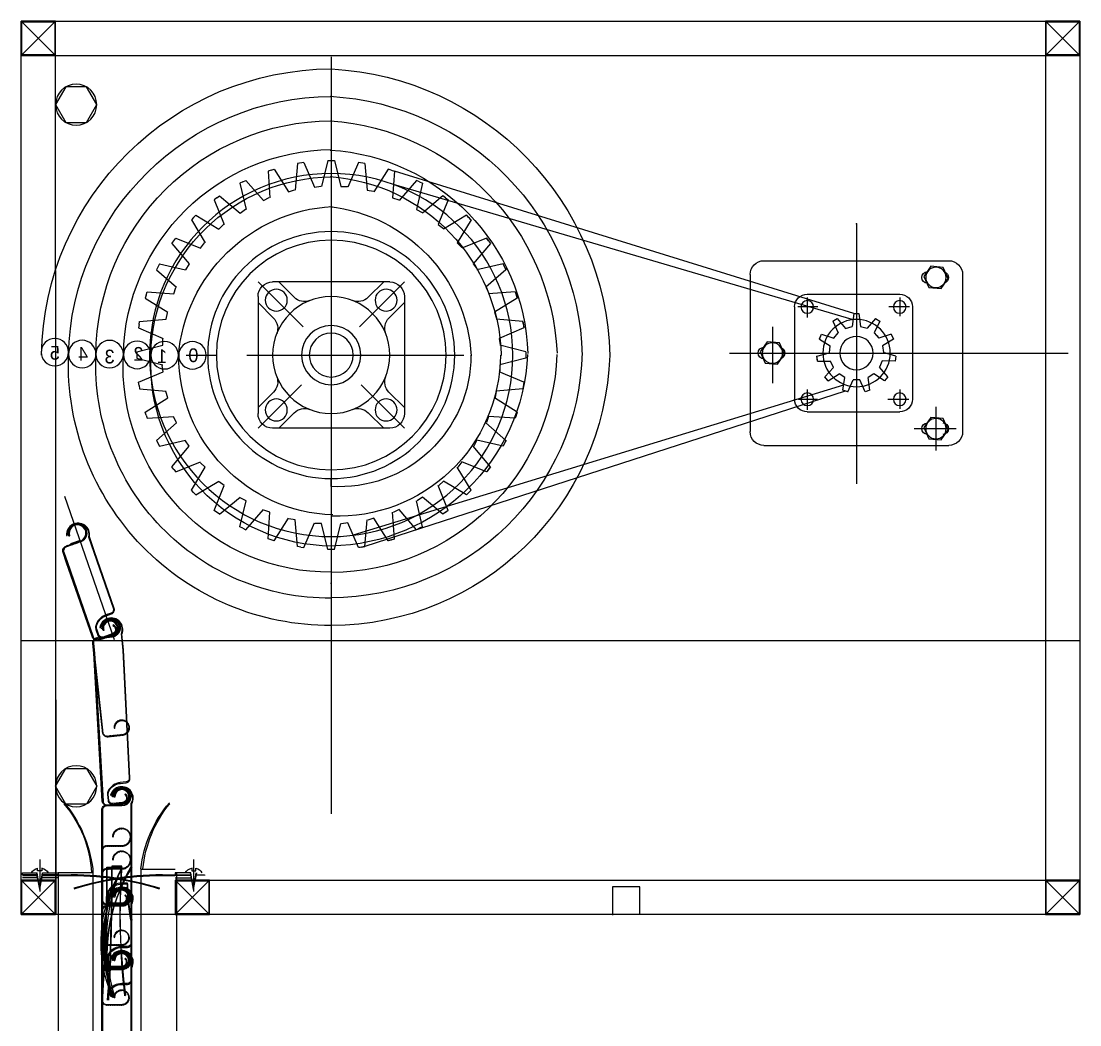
# Model space of a CAD drawing. Header units: millimetres. Extents: x 19868 to 801382, y -4805 to 85279.
# Drawn here: x 154888 to 155658, y 48599 to 49329 of the extents above; entities that cross this region are included whole.
import ezdxf

# ---------------------------------------------------------------- set-up
doc = ezdxf.new("R2010")
doc.units = ezdxf.units.MM
doc.header["$LTSCALE"] = 250
doc.layers.add('A-ETC-8', color=8, linetype='Continuous')
doc.styles.add('Gdim', font='')
doc.styles.get('Gdim').set_extended_font_data('Dotum')

# ---------------------------------------------------------------- blocks, each defined once
blk = doc.blocks.new('C159089ac')
h = blk.add_hatch()
h.set_pattern_fill('ANSI31', color=256, scale=1.161, angle=-70.93865, style=0)
h.set_pattern_definition([(334.061345899, (-1585097.76839, 201817.86926), (0.063478918399, 0.130505526871), [])])
h.paths.add_polyline_path([(717.93, 5002.71), (736.64, 5056.86), (738.97, 5063.61, 0.414214), (737.08, 5067.49), (726.82, 5071.03), (727.02, 5071.59), (737.27, 5068.05, -0.414214), (739.52, 5063.42), (737.19, 5056.67), (718.48, 5002.52)])
h.paths.add_polyline_path([(722.66, 5079.49), (723.22, 5079.3, 0.272094), (724.5, 5073.24), (723.48, 5073.6, -0.234313)])
h.paths.add_polyline_path([(722.66, 5079.49, -0.416993), (731.2, 5083.69), (731.01, 5083.14, 0.41726), (723.22, 5079.3)])
h.paths.add_polyline_path([(731.01, 5083.14), (731.2, 5083.69, -0.414214), (735.34, 5075.18), (734.78, 5075.37, 0.414214)])
h.paths.add_polyline_path([(723.48, 5073.6), (724.5, 5073.24, 0.125086), (727.02, 5071.59), (726.82, 5071.03, -0.161553)])
h.paths.add_polyline_path([(713.57, 4999.46), (703.32, 5003.01), (703.51, 5003.56), (710.28, 5001.22), (713.76, 5000.02, 0.414214), (717.65, 5001.91), (717.93, 5002.71), (718.48, 5002.52), (718.2, 5001.71, -0.414214)])
h.paths.add_polyline_path([(706.8, 5013.07), (706.99, 5013.63, -0.414214), (710.47, 5006.48), (709.91, 5006.67, 0.414214)])
h.paths.add_polyline_path([(699.58, 5009.05, -0.474498), (706.99, 5013.63), (706.8, 5013.07, 0.481821), (700.15, 5008.86)])
h.paths.add_polyline_path([(699.58, 5009.05), (700.15, 5008.86, 0.349691), (703.51, 5003.56), (703.32, 5003.01, -0.356394)])
h = blk.add_hatch()
h.set_pattern_fill('ANSI31', color=256, scale=1.161, angle=-83.86252, style=0)
h.set_pattern_definition([(321.137478846, (-1584986.31887, 201794.9431), (0.091059240231, 0.113002125615), [])])
h.paths.add_polyline_path([(710.51, 4933.23), (716.63, 4990.19), (717.4, 4997.29, 0.414214), (714.68, 5000.65), (703.9, 5001.81), (703.96, 5002.39), (714.75, 5001.23, -0.414214), (717.98, 4997.22), (717.21, 4990.12), (711.09, 4933.17)])
h.paths.add_polyline_path([(697.95, 5009.12), (698.53, 5009.06, 0.272094), (701.14, 5003.44), (700.06, 5003.56, -0.234313)])
h.paths.add_polyline_path([(697.95, 5009.12, -0.416993), (705.33, 5015.12), (705.27, 5014.54, 0.41726), (698.53, 5009.06)])
h.paths.add_polyline_path([(705.27, 5014.54), (705.33, 5015.12, -0.414214), (711.27, 5007.75), (710.69, 5007.81, 0.414214)])
h.paths.add_polyline_path([(700.06, 5003.56), (701.14, 5003.44, 0.125086), (703.96, 5002.39), (703.9, 5001.81, -0.161553)])
h.paths.add_polyline_path([(706.99, 4929.09), (696.2, 4930.25), (696.27, 4930.83), (703.38, 4930.06), (707.05, 4929.67, 0.414214), (710.42, 4932.38), (710.51, 4933.23), (711.09, 4933.17), (711, 4932.32, -0.414214)])
h.paths.add_polyline_path([(697.34, 4940.84), (697.4, 4941.42, -0.414214), (702.39, 4935.23), (701.81, 4935.3, 0.414214)])
h.paths.add_polyline_path([(691.21, 4935.3, -0.474498), (697.4, 4941.42), (697.34, 4940.84, 0.481821), (691.81, 4935.24)])
h.paths.add_polyline_path([(691.21, 4935.3), (691.81, 4935.24, 0.349691), (696.27, 4930.83), (696.2, 4930.25, -0.356394)])
h = blk.add_hatch()
h.set_pattern_fill('ANSI31', color=256, scale=1.161, angle=-90, style=0)
h.set_pattern_definition([(315, (-1584934.145, 201657.312), (0.10261887162, 0.10261887162), [])])
h.paths.add_polyline_path([(710.8, 4781.95), (710.8, 4839.24), (710.8, 4846.38, 0.414214), (707.75, 4849.43), (696.9, 4849.43), (696.9, 4850.02), (707.75, 4850.02, -0.414214), (711.39, 4846.38), (711.39, 4839.24), (711.39, 4781.95)])
h.paths.add_polyline_path([(690.2, 4856.06), (690.79, 4856.06, 0.272094), (693.98, 4850.76), (692.9, 4850.76, -0.234313)])
h.paths.add_polyline_path([(690.2, 4856.06, -0.416993), (696.9, 4862.82), (696.9, 4862.23, 0.41726), (690.79, 4856.06)])
h.paths.add_polyline_path([(696.9, 4862.23), (696.9, 4862.82, -0.414214), (703.59, 4856.13), (703.01, 4856.13, 0.414214)])
h.paths.add_polyline_path([(692.9, 4850.76), (693.98, 4850.76, 0.125086), (696.9, 4850.02), (696.9, 4849.43, -0.161553)])
h.paths.add_polyline_path([(707.75, 4777.45), (696.9, 4777.45), (696.9, 4778.04), (704.06, 4778.04), (707.75, 4778.04, 0.414214), (710.8, 4781.1), (710.8, 4781.95), (711.39, 4781.95), (711.39, 4781.1, -0.414214)])
h.paths.add_polyline_path([(696.9, 4788.11), (696.9, 4788.69, -0.414214), (702.52, 4783.07), (701.93, 4783.07, 0.414214)])
h.paths.add_polyline_path([(691.39, 4781.95, -0.474498), (696.9, 4788.69), (696.9, 4788.11, 0.481821), (691.99, 4781.95)])
h.paths.add_polyline_path([(691.39, 4781.95), (691.99, 4781.95, 0.349691), (696.9, 4778.04), (696.9, 4777.45, -0.356394)])
h = blk.add_hatch()
h.set_pattern_fill('ANSI31', color=256, scale=1.161, angle=-90, style=0)
h.set_pattern_definition([(315, (-1584934.145, 201640.687), (0.10261887162, 0.10261887162), [])])
h.paths.add_polyline_path([(710.8, 4765.33), (710.8, 4822.61), (710.8, 4829.75, 0.414214), (707.75, 4832.81), (696.9, 4832.81), (696.9, 4833.39), (707.75, 4833.39, -0.414214), (711.39, 4829.75), (711.39, 4822.61), (711.39, 4765.33)])
h.paths.add_polyline_path([(690.2, 4839.44), (690.79, 4839.44, 0.272094), (693.98, 4834.13), (692.9, 4834.13, -0.234313)])
h.paths.add_polyline_path([(690.2, 4839.44, -0.416993), (696.9, 4846.2), (696.9, 4845.61, 0.41726), (690.79, 4839.44)])
h.paths.add_polyline_path([(696.9, 4845.61), (696.9, 4846.2, -0.414214), (703.59, 4839.5), (703.01, 4839.5, 0.414214)])
h.paths.add_polyline_path([(692.9, 4834.13), (693.98, 4834.13, 0.125086), (696.9, 4833.39), (696.9, 4832.81, -0.161553)])
h.paths.add_polyline_path([(707.75, 4760.83), (696.9, 4760.83), (696.9, 4761.42), (704.06, 4761.42), (707.75, 4761.42, 0.414214), (710.8, 4764.47), (710.8, 4765.33), (711.39, 4765.33), (711.39, 4764.47, -0.414214)])
h.paths.add_polyline_path([(696.9, 4771.48), (696.9, 4772.07, -0.414214), (702.52, 4766.45), (701.93, 4766.45, 0.414214)])
h.paths.add_polyline_path([(691.39, 4765.33, -0.474498), (696.9, 4772.07), (696.9, 4771.48, 0.481821), (691.99, 4765.33)])
h.paths.add_polyline_path([(691.39, 4765.33), (691.99, 4765.33, 0.349691), (696.9, 4761.42), (696.9, 4760.83, -0.356394)])
h = blk.add_hatch()
h.set_pattern_fill('ANSI31', color=256, scale=1.161, angle=-90, style=0)
h.set_pattern_definition([(315, (-1584934.145, 201613.7495), (0.10261887162, 0.10261887162), [])])
h.paths.add_polyline_path([(710.8, 4738.39), (710.8, 4795.67), (710.8, 4802.81, 0.414214), (707.75, 4805.87), (696.9, 4805.87), (696.9, 4806.45), (707.75, 4806.45, -0.414214), (711.39, 4802.81), (711.39, 4795.67), (711.39, 4738.39)])
h.paths.add_polyline_path([(690.2, 4812.5), (690.79, 4812.5, 0.272094), (693.98, 4807.2), (692.9, 4807.2, -0.234313)])
h.paths.add_polyline_path([(690.2, 4812.5, -0.416993), (696.9, 4819.26), (696.9, 4818.67, 0.41726), (690.79, 4812.5)])
h.paths.add_polyline_path([(696.9, 4818.67), (696.9, 4819.26, -0.414214), (703.59, 4812.56), (703.01, 4812.56, 0.414214)])
h.paths.add_polyline_path([(692.9, 4807.2), (693.98, 4807.2, 0.125086), (696.9, 4806.45), (696.9, 4805.87, -0.161553)])
h.paths.add_polyline_path([(707.75, 4733.89), (696.9, 4733.89), (696.9, 4734.48), (704.06, 4734.48), (707.75, 4734.48, 0.414214), (710.8, 4737.53), (710.8, 4738.39), (711.39, 4738.39), (711.39, 4737.53, -0.414214)])
h.paths.add_polyline_path([(696.9, 4744.55), (696.9, 4745.13, -0.414214), (702.52, 4739.51), (701.93, 4739.51, 0.414214)])
h.paths.add_polyline_path([(691.39, 4738.39, -0.474498), (696.9, 4745.13), (696.9, 4744.55, 0.481821), (691.99, 4738.39)])
h.paths.add_polyline_path([(691.39, 4738.39), (691.99, 4738.39, 0.349691), (696.9, 4734.48), (696.9, 4733.89, -0.356394)])
h = blk.add_hatch()
h.set_pattern_fill('ANSI31', color=256, scale=1.161, angle=-90, style=0)
h.set_pattern_definition([(315, (-1584934.145, 201567.6245), (0.10261887162, 0.10261887162), [])])
h.paths.add_polyline_path([(710.8, 4692.26), (710.8, 4749.55), (710.8, 4756.69, 0.414214), (707.75, 4759.74), (696.9, 4759.74), (696.9, 4760.33), (707.75, 4760.33, -0.414214), (711.39, 4756.69), (711.39, 4749.55), (711.39, 4692.26)])
h.paths.add_polyline_path([(690.2, 4766.37), (690.79, 4766.37, 0.272094), (693.98, 4761.07), (692.9, 4761.07, -0.234313)])
h.paths.add_polyline_path([(690.2, 4766.37, -0.416993), (696.9, 4773.13), (696.9, 4772.55, 0.41726), (690.79, 4766.37)])
h.paths.add_polyline_path([(696.9, 4772.55), (696.9, 4773.13, -0.414214), (703.59, 4766.44), (703.01, 4766.44, 0.414214)])
h.paths.add_polyline_path([(692.9, 4761.07), (693.98, 4761.07, 0.125086), (696.9, 4760.33), (696.9, 4759.74, -0.161553)])
h.paths.add_polyline_path([(707.75, 4687.77), (696.9, 4687.77), (696.9, 4688.35), (704.06, 4688.35), (707.75, 4688.35, 0.414214), (710.8, 4691.41), (710.8, 4692.26), (711.39, 4692.26), (711.39, 4691.41, -0.414214)])
h.paths.add_polyline_path([(696.9, 4698.42), (696.9, 4699.01, -0.414214), (702.52, 4693.39), (701.93, 4693.39, 0.414214)])
h.paths.add_polyline_path([(691.39, 4692.26, -0.474498), (696.9, 4699.01), (696.9, 4698.42, 0.481821), (691.99, 4692.26)])
h.paths.add_polyline_path([(691.39, 4692.26), (691.99, 4692.26, 0.349691), (696.9, 4688.35), (696.9, 4687.77, -0.356394)])
for p, q in [((0.5, 5425.5), (24.5, 5449.5)), ((0.5, 5449.5), (24.5, 5425.5)), ((25, 5449.5), (25, 4825)), ((745.5, 5425.5), (769.5, 5449.5)), ((745.5, 5449.5), (769.5, 5425.5)), ((745, 5425), (0.5, 5425)), ((544.5, 5423.93), (544.5, 4873.14)), ((744.52, 4800), (745, 5425)), ((520.03, 5346.38), (518.32, 5326.95)), ((520.03, 5346.38), (524.7, 5347.12)), ((524.7, 5347.12), (532.34, 5329.17)), ((542.13, 5348.49), (537.4, 5329.57)), ((546.87, 5348.49), (542.13, 5348.49)), ((546.87, 5348.49), (551.6, 5329.57)), ((564.3, 5347.12), (556.66, 5329.17)), ((564.3, 5347.12), (568.97, 5346.38)), ((568.97, 5346.38), (570.68, 5326.95)), ((164.39, 5237.22), (498.53, 5340.84)), ((500.78, 5341.57), (498.53, 5340.84)), ((498.53, 5340.84), (499.88, 5321.38)), ((500.78, 5341.57), (503.03, 5342.3)), ((503.03, 5342.3), (513.38, 5325.76)), ((585.97, 5342.3), (575.62, 5325.76)), ((588.22, 5341.57), (585.97, 5342.3)), ((588.22, 5341.57), (590.47, 5340.84)), ((590.47, 5340.84), (589.12, 5321.38)), ((165.55, 5232.8), (499.2, 5331.11)), ((480.27, 5333.07), (478.16, 5332)), ((478.16, 5332), (482.54, 5312.99)), ((480.27, 5333.07), (482.38, 5334.15)), ((482.38, 5334.15), (495.19, 5319.43)), ((537.4, 5329.57), (532.67, 5329.57)), ((556.66, 5329.17), (551.99, 5329.91)), ((606.62, 5334.15), (593.81, 5319.43)), ((610.84, 5332), (606.46, 5312.99)), ((608.73, 5333.07), (606.62, 5334.15)), ((608.73, 5333.07), (610.84, 5332)), ((461.34, 5321.47), (459.43, 5320.08)), ((461.34, 5321.47), (463.25, 5322.87)), ((463.25, 5322.87), (478.21, 5310.33)), ((499.88, 5321.38), (495.38, 5319.91)), ((518.32, 5326.95), (513.64, 5326.21)), ((575.62, 5325.76), (571.12, 5327.22)), ((593.81, 5319.43), (589.6, 5321.58)), ((625.75, 5322.87), (610.79, 5310.33)), ((627.66, 5321.47), (625.75, 5322.87)), ((627.66, 5321.47), (629.57, 5320.08)), ((459.43, 5320.08), (466.72, 5301.99)), ((610.79, 5310.33), (606.96, 5313.11)), ((629.57, 5320.08), (622.28, 5301.99)), ((442.79, 5305.38), (452.82, 5288.65)), ((444.46, 5307.06), (446.13, 5308.73)), ((446.13, 5308.73), (462.86, 5298.69)), ((482.54, 5312.99), (478.32, 5310.84)), ((642.87, 5308.73), (626.14, 5298.69)), ((646.21, 5305.38), (636.18, 5288.65)), ((644.54, 5307.06), (642.87, 5308.73)), ((644.54, 5307.06), (646.21, 5305.38)), ((162.52, 5302.55), (162.52, 5113.24)), ((466.72, 5301.99), (462.9, 5299.21)), ((626.14, 5298.69), (622.79, 5302.04)), ((430.04, 5290.17), (428.65, 5288.26)), ((430.04, 5290.17), (431.43, 5292.09)), ((431.43, 5292.09), (449.53, 5284.79)), ((657.57, 5292.09), (639.47, 5284.79)), ((660.35, 5288.26), (657.57, 5292.09)), ((428.65, 5288.26), (441.18, 5273.31)), ((452.82, 5288.65), (449.48, 5285.31)), ((639.47, 5284.79), (636.69, 5288.62)), ((660.35, 5288.26), (647.82, 5273.31)), ((229.8, 5275.69), (95.24, 5275.69)), ((418.44, 5271.25), (417.37, 5269.14)), ((417.37, 5269.14), (432.08, 5256.33)), ((418.44, 5271.25), (419.52, 5273.35)), ((419.52, 5273.35), (438.53, 5268.98)), ((441.18, 5273.31), (438.4, 5269.48)), ((647.82, 5273.31), (650.47, 5268.98)), ((669.48, 5273.35), (650.47, 5268.98)), ((671.63, 5269.14), (656.92, 5256.33)), ((669.48, 5273.35), (671.63, 5269.14)), ((85.24, 5265.69), (85.24, 5151.29)), ((239.8, 5265.69), (239.8, 5151.29)), ((491.26, 5260.25), (523.99, 5227.53)), ((501.91, 5260.25), (587.09, 5260.25)), ((506.32, 5260.25), (517.53, 5249.04)), ((597.74, 5260.25), (565.01, 5227.53)), ((582.68, 5260.25), (571.47, 5249.04)), ((410.68, 5252.99), (409.21, 5248.48)), ((410.68, 5252.99), (430.14, 5251.64)), ((432.08, 5256.33), (429.94, 5252.11)), ((658.86, 5251.64), (657.4, 5256.14)), ((678.32, 5252.99), (658.86, 5251.64)), ((679.05, 5250.73), (678.32, 5252.99)), ((198.22, 5251.33), (131.02, 5251.33)), ((131.02, 5248.93), (131.02, 5235.21)), ((198.22, 5248.93), (198.22, 5234.46)), ((409.21, 5248.48), (425.75, 5238.14)), ((491.26, 5249.6), (491.26, 5164.43)), ((491.26, 5245.19), (502.47, 5233.99)), ((597.74, 5245.19), (586.53, 5233.99)), ((597.74, 5249.6), (597.74, 5164.43)), ((679.79, 5248.48), (663.25, 5238.14)), ((679.05, 5250.73), (679.79, 5248.48)), ((121.78, 5242.09), (121.78, 5174.89)), ((123.93, 5242.09), (138.9, 5242.09)), ((160.64, 5237.22), (159.5, 5227.92)), ((164.39, 5237.22), (160.64, 5237.22)), ((164.39, 5237.22), (165.65, 5227.92)), ((190.48, 5242.09), (205.13, 5242.09)), ((207.46, 5242.09), (207.46, 5174.89)), ((425.75, 5238.14), (424.29, 5233.63)), ((664.43, 5233.2), (663.69, 5237.87)), ((148.56, 5233.68), (145.4, 5231.65)), ((145.4, 5231.65), (149.47, 5223.2)), ((148.56, 5233.68), (154.65, 5226.53)), ((176.47, 5233.68), (170.48, 5226.47)), ((179.63, 5231.65), (175.66, 5223.14)), ((179.63, 5231.65), (176.47, 5233.68)), ((404.76, 5229.15), (404.39, 5226.81)), ((404.76, 5229.15), (405.13, 5231.48)), ((405.13, 5231.48), (424.57, 5233.2)), ((683.87, 5231.48), (664.43, 5233.2)), ((684.24, 5229.15), (683.87, 5231.48)), ((684.24, 5229.15), (684.61, 5226.81)), ((137.16, 5222.13), (135.59, 5218.71)), ((137.16, 5222.13), (146.14, 5219.41)), ((149.47, 5223.2), (146.14, 5219.41)), ((159.5, 5227.92), (154.65, 5226.53)), ((170.48, 5226.47), (165.65, 5227.92)), ((178.94, 5219.3), (175.66, 5223.14)), ((187.87, 5222.13), (178.94, 5219.3)), ((189.44, 5218.71), (187.87, 5222.13)), ((223.63, 5227.61), (223.63, 5186.56)), ((404.39, 5226.81), (422.35, 5219.18)), ((684.61, 5226.81), (666.65, 5219.18)), ((135.59, 5218.71), (143.59, 5213.82)), ((143.59, 5213.82), (142.83, 5208.83)), ((189.44, 5218.71), (181.5, 5213.7)), ((182.18, 5208.71), (181.5, 5213.7)), ((403.02, 5209.38), (421.95, 5214.11)), ((422.35, 5219.18), (421.61, 5214.5)), ((667.05, 5214.11), (667.05, 5218.85)), ((685.98, 5209.38), (667.05, 5214.11)), ((254.92, 5208.49), (8.45, 5208.49)), ((133.8, 5206.26), (142.83, 5208.83)), ((133.8, 5206.26), (134.34, 5202.54)), ((191.23, 5206.26), (182.18, 5208.71)), ((190.69, 5202.54), (191.23, 5206.26)), ((403.02, 5209.38), (403.02, 5204.65)), ((605.98, 5207.02), (447.98, 5207.02)), ((650.06, 5207.02), (628.34, 5207.02)), ((685.98, 5209.38), (685.98, 5204.65)), ((134.34, 5202.54), (143.71, 5202.74)), ((139.57, 5191.09), (145.77, 5198.13)), ((143.71, 5202.74), (145.77, 5198.13)), ((179.18, 5198.04), (181.3, 5202.61)), ((185.46, 5191.09), (179.18, 5198.04)), ((190.69, 5202.54), (181.3, 5202.61)), ((403.02, 5204.65), (421.95, 5199.92)), ((421.95, 5199.92), (421.95, 5195.19)), ((666.65, 5194.85), (667.39, 5199.53)), ((685.98, 5204.65), (667.05, 5199.92)), ((139.57, 5191.09), (142.03, 5188.25)), ((142.03, 5188.25), (149.8, 5193.48)), ((149.8, 5193.48), (154.03, 5190.73)), ((152.62, 5181.44), (154.03, 5190.73)), ((170.88, 5190.69), (175.15, 5193.39)), ((172.41, 5181.44), (170.88, 5190.69)), ((183, 5188.25), (175.15, 5193.39)), ((183, 5188.25), (185.46, 5191.09)), ((404.39, 5187.22), (422.35, 5194.85)), ((684.61, 5187.22), (666.65, 5194.85)), ((156.22, 5180.38), (159.93, 5188.99)), ((159.93, 5188.99), (164.98, 5188.96)), ((168.81, 5180.38), (164.98, 5188.96)), ((171.8, 5185.18), (528.52, 5075.89)), ((404.39, 5187.22), (405.13, 5182.55)), ((405.13, 5182.55), (424.57, 5180.83)), ((522.8, 5185.31), (491.26, 5153.78)), ((566.2, 5185.31), (597.74, 5153.78)), ((683.87, 5182.55), (664.43, 5180.83)), ((684.24, 5184.88), (683.87, 5182.55)), ((684.24, 5184.88), (684.61, 5187.22)), ((139.53, 5174.89), (124.25, 5174.89)), ((131.02, 5182.06), (131.02, 5167.83)), ((152.62, 5181.44), (156.22, 5180.38)), ((168.81, 5180.38), (172.41, 5181.44)), ((170.63, 5180.85), (520.03, 5067.65)), ((204.5, 5174.89), (190.8, 5174.89)), ((198.22, 5182.06), (198.22, 5167.08)), ((409.21, 5165.55), (425.75, 5175.9)), ((424.57, 5180.83), (425.31, 5176.16)), ((502.47, 5180.04), (491.26, 5168.84)), ((586.53, 5180.04), (597.74, 5168.84)), ((663.25, 5175.9), (664.71, 5180.4)), ((679.79, 5165.55), (663.25, 5175.9)), ((104.65, 5169.38), (104.65, 5137.56)), ((198.22, 5165.65), (131.02, 5165.65)), ((409.21, 5165.55), (410.68, 5161.05)), ((410.68, 5161.05), (430.14, 5162.39)), ((430.14, 5162.39), (431.6, 5157.89)), ((517.53, 5164.99), (506.32, 5153.78)), ((571.47, 5164.99), (582.68, 5153.78)), ((656.92, 5157.7), (659.06, 5161.92)), ((678.32, 5161.05), (658.86, 5162.39)), ((679.05, 5163.3), (678.32, 5161.05)), ((679.05, 5163.3), (679.79, 5165.55)), ((120.43, 5153.47), (89.85, 5153.47)), ((417.37, 5144.89), (432.08, 5157.7)), ((501.91, 5153.78), (587.09, 5153.78)), ((671.63, 5144.89), (656.92, 5157.7)), ((417.37, 5144.89), (419.52, 5140.68)), ((419.52, 5140.68), (438.53, 5145.05)), ((438.53, 5145.05), (440.68, 5140.84)), ((647.82, 5140.72), (650.6, 5144.55)), ((669.48, 5140.68), (650.47, 5145.05)), ((671.63, 5144.89), (669.48, 5140.68)), ((229.8, 5141.29), (95.24, 5141.29)), ((428.65, 5125.77), (441.18, 5140.72)), ((660.35, 5125.77), (647.82, 5140.72)), ((431.43, 5121.94), (449.53, 5129.24)), ((449.53, 5129.24), (452.31, 5125.41)), ((636.18, 5125.38), (639.52, 5128.72)), ((657.57, 5121.94), (639.47, 5129.24)), ((430.04, 5123.86), (428.65, 5125.77)), ((430.04, 5123.86), (431.43, 5121.94)), ((442.79, 5108.65), (452.82, 5125.38)), ((646.21, 5108.65), (636.18, 5125.38)), ((658.96, 5123.86), (657.57, 5121.94)), ((658.96, 5123.86), (660.35, 5125.77)), ((446.13, 5105.3), (462.86, 5115.34)), ((462.86, 5115.34), (466.21, 5111.99)), ((544.5, 5111.38), (544.5, 5117.18)), ((622.28, 5112.04), (626.1, 5114.82)), ((642.87, 5105.3), (626.14, 5115.34)), ((444.46, 5106.97), (442.79, 5108.65)), ((444.46, 5106.97), (446.13, 5105.3)), ((459.43, 5093.95), (466.72, 5112.04)), ((629.57, 5093.95), (622.28, 5112.04)), ((644.54, 5106.97), (642.87, 5105.3)), ((644.54, 5106.97), (646.21, 5108.65)), ((463.25, 5091.17), (478.21, 5103.7)), ((478.16, 5082.03), (482.54, 5101.04)), ((478.21, 5103.7), (482.04, 5100.92)), ((606.46, 5101.04), (610.68, 5103.19)), ((610.84, 5082.03), (606.46, 5101.04)), ((625.75, 5091.17), (610.79, 5103.7)), ((702.17, 4999.68), (738.28, 5104.18)), ((459.43, 5093.95), (463.25, 5091.17)), ((482.38, 5079.88), (495.19, 5094.6)), ((495.19, 5094.6), (499.4, 5092.45)), ((498.53, 5073.19), (499.88, 5092.66)), ((589.12, 5092.66), (593.62, 5094.12)), ((590.47, 5073.19), (589.12, 5092.66)), ((606.62, 5079.88), (593.81, 5094.6)), ((625.75, 5091.17), (629.57, 5093.95)), ((478.16, 5082.03), (482.38, 5079.88)), ((503.03, 5071.73), (513.38, 5088.27)), ((513.38, 5088.27), (517.88, 5086.81)), ((520.03, 5067.65), (518.32, 5087.08)), ((524.7, 5066.91), (532.34, 5084.86)), ((532.34, 5084.86), (537.01, 5084.12)), ((542.13, 5065.54), (537.4, 5084.46)), ((546.87, 5065.54), (551.6, 5084.46)), ((551.6, 5084.46), (556.33, 5084.46)), ((564.3, 5066.91), (556.66, 5084.86)), ((568.97, 5067.65), (570.68, 5087.08)), ((570.68, 5087.08), (575.36, 5087.82)), ((585.97, 5071.73), (575.62, 5088.27)), ((608.73, 5080.96), (610.84, 5082.03)), ((608.73, 5080.96), (606.62, 5079.88)), ((500.78, 5072.46), (498.53, 5073.19)), ((500.78, 5072.46), (503.03, 5071.73)), ((522.37, 5067.28), (520.03, 5067.65)), ((522.37, 5067.28), (524.7, 5066.91)), ((566.63, 5067.28), (564.3, 5066.91)), ((566.63, 5067.28), (568.97, 5067.65)), ((585.97, 5071.73), (590.47, 5073.19)), ((727.02, 5071.59), (727.18, 5072.06)), ((727.18, 5072.06), (734.15, 5069.65)), ((542.13, 5065.54), (546.87, 5065.54)), ((745, 5055), (745, 4802.5)), ((0, 4999), (770, 4999)), ((703.26, 5002.51), (703.32, 5003.01)), ((696.9, 4879.52), (696.9, 4880.02)), ((696.9, 4880.02), (700.08, 4880.02)), ((644.6, 4839.93), (644.6, 4816.58)), ((756.4, 4839.93), (756.4, 4816.58)), ((636.7, 4828.72), (636.7, 4828.22)), ((642.93, 4828.72), (636.7, 4828.72)), ((644.62, 4818.37), (642.23, 4830.32)), ((644.6, 4818.2), (642.68, 4830.32)), ((642.95, 4831.61), (642.95, 4833.61)), ((645.92, 4831.61), (642.95, 4831.61)), ((644.6, 4818.2), (646.51, 4830.32)), ((644.62, 4818.37), (646.76, 4830.32)), ((645.92, 4833.81), (645.92, 4831.61)), ((646.18, 4828.22), (658, 4828.22)), ((658, 4828.72), (646.26, 4828.72)), ((657, 4830.32), (657, -199.5)), ((658, 4832.79), (683, 4832.79)), ((683, 4833.07), (683, -199.5)), ((696.9, 4833.39), (696.9, 4833.89)), ((718, 4833.07), (718, -199.5)), ((718, 4830.32), (743, 4830.32)), ((743, 4830.32), (743, -199.5)), ((743, 4828.72), (754.74, 4828.72)), ((754.82, 4828.22), (743, 4828.22)), ((756.38, 4818.37), (754.24, 4830.32)), ((756.4, 4818.2), (754.49, 4830.32)), ((755.08, 4833.81), (755.08, 4831.61)), ((755.08, 4831.61), (758.05, 4831.61)), ((756.38, 4818.37), (758.77, 4830.32)), ((756.4, 4818.2), (758.32, 4830.32)), ((769, 4828.22), (757.99, 4828.22)), ((758.05, 4831.61), (758.05, 4833.61)), ((758.07, 4828.72), (764.3, 4828.72)), ((764.3, 4828.72), (764.3, 4828.22)), ((633.01, 4825), (0, 4825)), ((0.5, 4800.5), (24.5, 4824.5)), ((0.5, 4824.5), (24.5, 4800.5)), ((633.51, 4800.5), (657.51, 4824.5)), ((633.51, 4824.5), (657.51, 4800.5)), ((658, 4826.72), (645.94, 4826.72)), ((743, 4826.72), (755.06, 4826.72)), ((745.5, 4800.5), (769.5, 4824.5)), ((745.5, 4824.5), (769.5, 4800.5)), ((757.75, 4826.72), (769, 4826.72)), ((320, 4800), (320, 4820)), ((320, 4820), (340, 4820)), ((340, 4820), (340, 4799.5)), ((669.6, 4819.23), (669.6, 4818.73)), ((696.9, 4806.45), (696.9, 4806.95)), ((696.9, 4760.33), (696.9, 4760.83))]:
    blk.add_line(p, q)
for points in [[(25, 5425), (0, 5425), (0, 5450), (25, 5450)], [(770, 5450), (0, 5450), (0, 4800), (770, 4800)], [(24.5, 5449.5), (0.5, 5449.5), (0.5, 5425.5), (24.5, 5425.5)], [(770, 5425), (745, 5425), (745, 5450), (770, 5450)], [(769.5, 5449.5), (745.5, 5449.5), (745.5, 5425.5), (769.5, 5425.5)], [(737.51, 5402.24), (745.01, 5389.24), (737.51, 5376.24), (722.49, 5376.24), (714.99, 5389.24), (722.49, 5402.24)], [(108.42, 5271.64), (113.57, 5264.31), (109.81, 5256.18), (100.88, 5255.38), (95.73, 5262.7), (99.49, 5270.83)], [(227.39, 5216.62), (232.55, 5209.29), (228.78, 5201.16), (219.86, 5200.36), (214.7, 5207.68), (218.47, 5215.81)], [(108.42, 5161.6), (113.57, 5154.27), (109.81, 5146.14), (100.88, 5145.34), (95.73, 5152.66), (99.49, 5160.79)], [(737.51, 4880.25), (745.01, 4893.25), (737.51, 4906.25), (722.49, 4906.25), (714.99, 4893.25), (722.49, 4880.25)], [(25, 4800), (0, 4800), (0, 4825), (25, 4825)], [(24.5, 4824.5), (0.5, 4824.5), (0.5, 4800.5), (24.5, 4800.5)], [(658.01, 4800), (633.01, 4800), (633.01, 4825), (658.01, 4825)], [(657.51, 4824.5), (633.51, 4824.5), (633.51, 4800.5), (657.51, 4800.5)], [(770, 4800), (745, 4800), (745, 4825), (770, 4825)], [(769.5, 4824.5), (745.5, 4824.5), (745.5, 4800.5), (769.5, 4800.5)]]:
    blk.add_lwpolyline(points, close=True)
for points in [[(716.57, 5063.79), (720.37, 5074.81, -1.129258), (737.03, 5075.76), (736.45, 5075.8, 1.140281), (720.98, 5074.76), (717.12, 5063.6)], [(737.19, 5056.67), (739.52, 5063.42, 0.414214), (737.27, 5068.05), (727.02, 5071.59, -2.414214), (734.78, 5075.37), (735.34, 5075.18, 2.414214), (726.82, 5071.03), (737.08, 5067.49, -0.414214), (738.97, 5063.61), (736.64, 5056.86)], [(717.12, 5063.6), (702.9, 5022.46, 0.414214), (704.43, 5019.32), (708.47, 5017.92, -0.251984), (715.72, 5010.06, -0.146897), (715.61, 5007.3), (714.16, 5003.11, -0.414214), (710.28, 5001.22), (703.51, 5003.56, -0.668179), (703.08, 5010.77), (703.33, 5010.24, 0.668179), (703.7, 5004.11), (710.47, 5001.78, 0.414214), (713.61, 5003.3), (715.06, 5007.49, 0.146897), (715.15, 5009.91, 0.251984), (708.28, 5017.37), (704.24, 5018.77, -0.414214), (702.35, 5022.65), (716.57, 5063.79)], [(736.64, 5056.86), (717.65, 5001.91, -0.414214), (713.76, 5000.02), (703.51, 5003.56, -2.414214), (709.91, 5006.67), (710.47, 5006.48, 2.414214), (703.32, 5003.01), (713.57, 4999.46, 0.414214), (718.2, 5001.71), (737.19, 5056.67)], [(695.52, 4992.46), (696.77, 5004.04, -1.129258), (712.79, 5008.7), (712.21, 5008.61, 1.140281), (697.37, 5004.14), (696.1, 4992.39)], [(717.21, 4990.12), (717.98, 4997.22, 0.414214), (714.75, 5001.23), (703.96, 5002.39, -2.414214), (710.69, 5007.81), (711.27, 5007.75, 2.414214), (703.9, 5001.81), (714.68, 5000.65, -0.414214), (717.4, 4997.29), (716.63, 4990.19)], [(696.1, 4992.39), (691.45, 4899.11, 0.414214), (693.64, 4896.4), (697.89, 4895.94, -0.251984), (706.72, 4889.89, -0.146897), (707.22, 4887.18), (706.75, 4882.77, -0.414214), (703.38, 4880.06), (696.27, 4880.83, -0.668179), (694.23, 4887.76), (694.6, 4887.3, 0.668179), (696.33, 4881.41), (703.45, 4880.65, 0.414214), (706.16, 4882.84), (706.64, 4887.25, 0.146897), (706.19, 4889.62, 0.251984), (697.83, 4895.36), (693.58, 4895.81, -0.414214), (690.87, 4899.18), (695.52, 4992.46)], [(716.63, 4990.19), (710.42, 4882.38, -0.414214), (707.05, 4879.67), (696.27, 4880.83, -2.414214), (701.81, 4885.3), (702.39, 4885.23, 2.414214), (696.2, 4880.25), (706.99, 4879.09, 0.414214), (711, 4882.32), (717.21, 4990.12)], [(689.57, 4839.24), (689.57, 4880.39, -1.129258), (705, 4886.73), (704.44, 4886.58, 1.140281), (690.15, 4880.54), (690.15, 4839.24)], [(711.39, 4839.24), (711.39, 4875.88, 0.414214), (707.75, 4879.52), (696.9, 4879.52, -2.414214), (703.01, 4885.63), (703.59, 4885.63, 2.414214), (696.9, 4878.93), (707.75, 4878.93, -0.414214), (710.8, 4875.88), (710.8, 4839.24)], [(690.15, 4839.24), (690.15, 4795.71, 0.053258), (692.62, 4822.74), (696.9, 4822.74, -0.251984), (706.32, 4817.67, -0.146897), (707.11, 4815.03), (707.11, 4810.6, -0.414214), (704.06, 4807.54), (696.9, 4807.54, -0.668179), (694.13, 4814.21), (694.55, 4813.8, 0.668179), (696.9, 4808.13), (704.06, 4808.13, 0.414214), (706.53, 4810.6), (706.53, 4815.03, 0.146897), (705.83, 4817.35, 0.251984), (696.9, 4822.15), (692.62, 4822.15, -0.067208), (689.57, 4795.71), (689.57, 4839.24)], [(710.8, 4839.24), (710.8, 4810.6, -0.414214), (707.75, 4807.54), (696.9, 4807.54, -2.414214), (701.93, 4812.57), (702.52, 4812.57, 2.414214), (696.9, 4806.95), (707.75, 4806.95, 0.414214), (711.39, 4810.6), (711.39, 4839.24)], [(690.15, 4795.67), (690.15, 4752.14, 0.414214), (692.62, 4749.68), (696.9, 4749.68, -0.251984), (706.32, 4744.61, -0.146897), (707.11, 4741.97), (707.11, 4737.53, -0.018446), (704.06, 4834.48), (696.9, 4834.48, -0.051698), (694.13, 4741.15), (694.55, 4740.74, 0.043482), (696.9, 4835.06), (704.06, 4835.06, 0.014818), (706.53, 4737.53), (706.53, 4741.97, 0.146897), (705.83, 4744.28, 0.251984), (696.9, 4749.09), (692.62, 4749.09, -0.414214), (689.57, 4752.14), (689.57, 4795.67)], [(689.57, 4822.61), (689.57, 4834.26, -0.198536), (705, 4740.61), (704.44, 4740.45, 0.186009), (690.15, 4834.42), (690.15, 4822.61)], [(710.8, 4795.67), (710.8, 4737.53, -0.018446), (707.75, 4834.48), (696.9, 4834.48, -0.18071), (701.93, 4739.51), (702.52, 4739.51, 0.202943), (696.9, 4833.89), (707.75, 4833.89, 0.022117), (711.39, 4737.53), (711.39, 4795.67)], [(711.39, 4822.61), (711.39, 4829.75, 0.414214), (707.75, 4833.39), (696.9, 4833.39, -0.221663), (703.01, 4739.5), (703.59, 4739.5, 0.244358), (696.9, 4832.81), (707.75, 4832.81, -0.414214), (710.8, 4829.75), (710.8, 4822.61)], [(690.15, 4822.61), (690.15, 4779.08, 0.414214), (692.62, 4776.61), (696.9, 4776.61, -0.251984), (706.32, 4771.54, -0.146897), (707.11, 4768.91), (707.11, 4764.47, -0.414214), (704.06, 4761.42), (696.9, 4761.42, -0.668179), (694.13, 4768.09), (694.55, 4767.68, 0.668179), (696.9, 4762), (704.06, 4762, 0.414214), (706.53, 4764.47), (706.53, 4768.91, 0.146897), (705.83, 4771.22, 0.251984), (696.9, 4776.03), (692.62, 4776.03, -0.414214), (689.57, 4779.08), (689.57, 4822.61)], [(710.8, 4822.61), (710.8, 4764.47, -0.414214), (707.75, 4761.42), (696.9, 4761.42, -2.414214), (701.93, 4766.45), (702.52, 4766.45, 2.414214), (696.9, 4760.83), (707.75, 4760.83, 0.414214), (711.39, 4764.47), (711.39, 4822.61)], [(689.57, 4795.67), (689.57, 4807.33, -1.129258), (705, 4813.67), (704.44, 4813.52, 1.140281), (690.15, 4807.48), (690.15, 4795.67)], [(711.39, 4795.67), (711.39, 4802.81, 0.414214), (707.75, 4806.45), (696.9, 4806.45, -2.414214), (703.01, 4812.56), (703.59, 4812.56, 2.414214), (696.9, 4805.87), (707.75, 4805.87, -0.414214), (710.8, 4802.81), (710.8, 4795.67)], [(689.57, 4749.55), (689.57, 4761.2, -1.129258), (705, 4767.55), (704.44, 4767.39, 1.140281), (690.15, 4761.36), (690.15, 4749.55)], [(711.39, 4749.55), (711.39, 4756.69, 0.414214), (707.75, 4760.33), (696.9, 4760.33, -2.414214), (703.01, 4766.44), (703.59, 4766.44, 2.414214), (696.9, 4759.74), (707.75, 4759.74, -0.414214), (710.8, 4756.69), (710.8, 4749.55)], [(690.15, 4749.55), (690.15, 4706.02, 0.414214), (692.62, 4703.55), (696.9, 4703.55, -0.251984), (706.32, 4698.48, -0.146897), (707.11, 4695.84), (707.11, 4691.41, -0.414214), (704.06, 4688.35), (696.9, 4688.35, -0.668179), (694.13, 4695.03), (694.55, 4694.61, 0.668179), (696.9, 4688.94), (704.06, 4688.94, 0.414214), (706.53, 4691.41), (706.53, 4695.84, 0.146897), (705.83, 4698.16, 0.251984), (696.9, 4702.97), (692.62, 4702.97, -0.414214), (689.57, 4706.02), (689.57, 4749.55)], [(710.8, 4749.55), (710.8, 4691.41, -0.414214), (707.75, 4688.35), (696.9, 4688.35, -2.414214), (701.93, 4693.39), (702.52, 4693.39, 2.414214), (696.9, 4687.77), (707.75, 4687.77, 0.414214), (711.39, 4691.41), (711.39, 4749.55)]]:
    blk.add_lwpolyline(points, format="xyb")
for points in [[(646.51, 4830.32), (658, 4830.32), (658, 4828.82), (646.28, 4828.82)], [(754.49, 4830.32), (743, 4830.32), (743, 4828.82), (754.72, 4828.82)], [(758.09, 4828.82), (769, 4828.82), (769, 4830.32), (758.32, 4830.32)]]:
    blk.add_lwpolyline(points)
for centre, radius in [((730, 5389.24), 14.97), ((544.5, 5207.02), 132.1), ((544.5, 5207.02), 89.84), ((544.5, 5207.02), 83.55), ((104.65, 5263.51), 7.42), ((504.57, 5246.94), 7.99), ((584.43, 5246.94), 7.99), ((131.02, 5242.09), 4.62), ((198.22, 5242.09), 4.62), ((544.5, 5207.02), 42.59), ((162.4, 5208.49), 24.51), ((544.5, 5207.02), 21.54), ((162.52, 5208.49), 12.12), ((544.5, 5207.02), 15.97), ((223.63, 5208.49), 7.42), ((645.44, 5206.83), 10), ((665.68, 5206.92), 10), ((685.65, 5207.09), 10), ((705.69, 5207.73), 10), ((725.6, 5207.78), 10), ((745.51, 5209.12), 10), ((131.02, 5174.89), 4.62), ((198.22, 5174.89), 4.62), ((504.57, 5167.09), 7.99), ((584.43, 5167.09), 7.99), ((104.65, 5153.47), 7.42), ((730, 4893.25), 14.97)]:
    blk.add_circle(centre, radius)
for centre, radius, start, end in [((555.92, 5201.48), 214.09, 93.08995, 178.60373), ((543.4, 5203.35), 211.92, 0.99135, 89.73454), ((555.94, 5201.48), 194.12, 93.18595, 178.4601), ((543.19, 5202.85), 192.41, 1.24019, 89.64675), ((557.33, 5200.59), 177.25, 93.92477, 177.44522), ((543.97, 5205.79), 171.67, 0.40813, 89.86525), ((554.58, 5203.32), 153.18, 93.52277, 178.19063), ((543.33, 5204.17), 152.35, 1.06913, 89.62406), ((554.83, 5203.16), 134.06, 94.10667, 178.46804), ((543.42, 5204.38), 132.28, 1.37684, 89.61206), ((558.24, 5199.98), 115.71, 96.17174, 176.8432), ((537.22, 5196.48), 118.85, 4.62079, 86.80596), ((544.5, 5207.02), 141.5, 134.04191, 135.95809), ((544.5, 5207.02), 141.5, 143.04191, 144.95809), ((95.24, 5265.69), 10, 90, 180), ((229.8, 5265.69), 10, 0, 90), ((99.7, 5263.51), 4.2, 108.25362, 251.74638), ((110.77, 5263.51), 4.2, 270, 90), ((544.5, 5207.02), 141.5, 152.04191, 153.95809), ((501.91, 5249.6), 10.65, 90, 180), ((587.09, 5249.6), 10.65, 0, 90), ((544.5, 5207.02), 141.5, 161.04191, 162.95809), ((131.02, 5242.09), 9.24, 90, 180), ((198.22, 5242.09), 9.24, 0, 90), ((525.06, 5256.57), 10.65, 225, 291.42182), ((563.94, 5256.57), 10.65, 248.57818, 315), ((162.52, 5208.49), 28.8, 86.25776, 93.74224), ((162.52, 5208.49), 28.8, 53.53049, 61.01496), ((544.5, 5207.02), 141.5, 170.04191, 171.95809), ((494.94, 5226.46), 10.65, 338.57818, 45), ((594.06, 5226.46), 10.65, 135, 201.42182), ((162.52, 5208.49), 19.56, 134.9255, 142.46754), ((162.52, 5208.49), 28.8, 20.80322, 28.28769), ((162.52, 5208.49), 28.8, 348.07594, 355.56042), ((218.68, 5208.49), 4.2, 108.25362, 251.74638), ((229.75, 5208.49), 4.2, 270, 90), ((545.12, 5213.55), 203.34, 181.92969, 269.84554), ((544.67, 5213.17), 182.76, 181.36096, 270.02855), ((544.78, 5213.43), 164.59, 182.10252, 269.7814), ((547.31, 5213.8), 145.77, 182.48009, 268.97298), ((544.5, 5207.02), 141.5, 179.04191, 180.95809), ((539.29, 5207.63), 117.82, 180.27558, 272.31995), ((538.55, 5206.88), 95.69, 179.92121, 273.56762), ((539.36, 5206.66), 116.08, 272.00337, 0.13051), ((543.15, 5200.68), 132.64, 270.50539, 2.49804), ((546.24, 5198.69), 149.64, 269.34113, 3.18885), ((546.25, 5199.74), 169.54, 269.43145, 2.46081), ((545.46, 5200.42), 190.21, 269.73131, 1.98777), ((162.52, 5208.49), 19.56, 200.38005, 207.92208), ((162.52, 5208.49), 19.56, 233.10732, 240.64936), ((162.52, 5208.49), 28.8, 315.34867, 322.83315), ((494.94, 5187.57), 10.65, 315, 21.42182), ((594.06, 5187.57), 10.65, 158.57818, 225), ((131.02, 5174.89), 9.24, 180, 270), ((162.52, 5208.49), 28.8, 282.6214, 290.10587), ((198.22, 5174.89), 9.24, 270, 0), ((525.06, 5157.46), 10.65, 68.57818, 135), ((563.94, 5157.46), 10.65, 45, 111.42182), ((544.5, 5207.02), 141.5, 197.04191, 198.95809), ((501.91, 5164.43), 10.65, 180, 270), ((587.09, 5164.43), 10.65, 270, 0), ((99.7, 5153.47), 4.2, 90, 270), ((110.77, 5153.47), 4.2, 270, 90), ((95.24, 5151.29), 10, 180, 270), ((229.8, 5151.29), 10, 270, 0), ((544.5, 5207.02), 141.5, 206.04191, 207.95809), ((544.5, 5207.02), 141.5, 215.04191, 216.95809), ((544.5, 5207.02), 141.5, 224.04191, 225.95809), ((544.5, 5207.02), 141.5, 233.04191, 234.95809), ((544.5, 5207.02), 141.5, 242.04191, 243.95809), ((544.5, 5207.02), 141.5, 251.04191, 252.95809), ((544.5, 5207.02), 141.5, 260.04191, 261.95809), ((544.5, 5224.5), 183.6, 270, 270.13758), ((591.51, 4823.79), 90.47, 5.88732, 38.84264), ((591.68, 4822.33), 91.95, 6.7116, 39.89393), ((809.32, 4822.33), 91.95, 140.10607, 173.2884), ((802.64, 4825.84), 83.9, 139.31208, 176.9375), ((644.6, 4826.72), 7.08, 103.44667, 149.47863), ((644.6, 4826.72), 7.08, 30.52137, 79.2356), ((668.19, 4619.01), 209.97, 72.47647, 92.7804), ((666.65, 4606.65), 221.74, 73.02091, 92.23596), ((732.81, 4619.01), 209.97, 87.2196, 107.52353), ((734.35, 4606.65), 221.74, 87.76404, 106.97909), ((756.4, 4826.72), 7.08, 100.7644, 149.47863), ((756.4, 4826.72), 7.08, 30.52137, 76.55333)]:
    blk.add_arc(centre, radius, start, end)
blk.add_point((162.52, 5302.55))
at = {"style": 'Gdim'}
for s, p in [('2', (681.07, 5202.87)), ('5', (741.87, 5203.68)), ('0', (641.13, 5201.89)), ('1', (663.91, 5201.14)), ('3', (702, 5200.94)), ('4', (721.38, 5202.89))]:
    blk.add_text(s, height=10, dxfattribs=at).set_placement(p)

msp = doc.modelspace()

# ---------------------------------------------------------------- block references
at = {"layer": 'A-ETC-8', "xscale": -1}
msp.add_blockref('C159089ac', (155658.21, 43878.93), dxfattribs=at)

doc.saveas('drawing.dxf')
